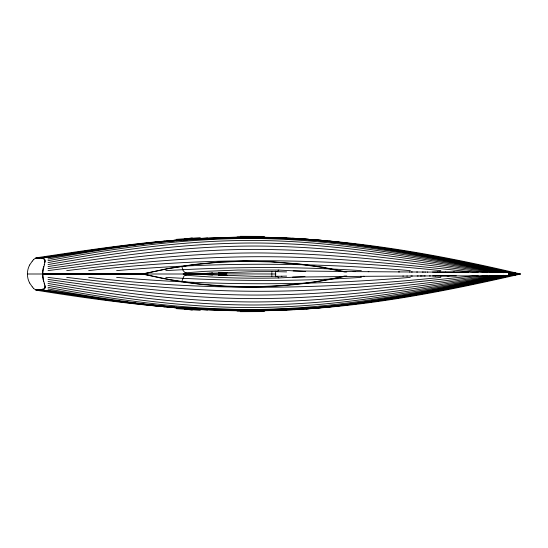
<?xml version="1.0" encoding="UTF-8"?>
<svg xmlns="http://www.w3.org/2000/svg" width="548" height="548" viewBox="0 0 548 548"><rect width="100%" height="100%" fill="white"/><g stroke="black" fill="none" stroke-linecap="round" stroke-linejoin="round"><path stroke-width="0.82" d="M193.17 274.192L187.656 274.582L187.683 273.431L186.669 273.473L187.457 273.411M225.94 274.541L225.94 275.075L227.653 275.377M45.08 287.193L45.039 287.659M271.87 274.527L271.87 273.473M42.675 272.514L42.682 273.151M42.682 274.849L42.675 275.486M271.856 275.548L271.822 276.459M45.073 261.06L45.018 261.629M42.696 271.883L42.785 270.822M42.806 270.602L43.045 269.034M44.984 261.841L44.868 262.424M43.066 268.924L43.422 267.376M346.795 272.061L322.45 267.123L299.934 264.006L270.15 261.622L243.524 261.067L218.652 262.067L193.458 264.554L167.483 268.63L142.398 274L161.941 278.309L181.71 281.788L183.806 276.329L185.272 275.144L187.457 274.589M508.797 273.322L514.476 273.329L514.716 272.657L508.715 272.657M45.005 287.878L44.84 288.344M43.45 267.266L43.641 266.561M44.347 264.259L44.169 264.835M29.633 265.047C26.66 270.527 26.66 277.473 29.633 282.953M29.695 264.924L32.229 261.184M305.661 271.52L278.774 270.041L277.596 271.411L276.233 271.623L286.625 271.911M44.758 288.515L44.004 289.31M32.325 261.074L33.791 259.457M33.894 259.355L34.627 258.642M35.373 257.95C90.817 249.662 146.467 240.949 202.589 238.579C307.983 232.215 413.014 248.765 515.326 272.794M43.84 289.419L41.47 290.139M27.516 274L183.073 274L186.69 273.445L184.196 273.966L187.019 274.575M518.737 274.425C447.353 290.851 375.113 304.921 301.859 309.236M517.764 274.651L520.6 274L515.01 272.726M345.172 275.932L337.301 277.665M346.795 275.939C292.824 288.351 236.428 290.235 181.71 281.788M510.25 275.548L504.866 276.87M509.9 275.733L514.558 274.671L514.716 275.343L515.326 275.206M513.175 274.891L513.921 274.719M510.188 275.336C448.579 288.919 386.532 301.386 323.669 307.421M503.16 277.151L499.338 278.11M504.845 276.774L500.303 277.898M503.112 277.267L506.537 276.391M506.612 276.473L516.024 274C454.422 260.225 392.382 247.628 329.533 241.175M342.856 276.452L343.26 276.363M498.796 278.131L495.461 278.973M500.139 277.829L496.433 278.761M494.426 279.103L495.097 278.953M496.44 278.658L493.638 279.377M491.063 279.843L491.734 279.699M493.084 279.398L490.22 280.131M491.933 279.754L494.091 279.179M508.736 275.075L513.647 274.007L508.736 272.925M487.364 280.651L488.378 280.432M489.385 280.213L486.206 281.001M488.515 280.501L490.727 279.918M486.021 280.946L481.85 281.946M487.028 280.727L483.302 281.631M507.099 275.432C441.421 288.817 375.524 302.421 308.654 308.229M480.308 282.179L480.98 282.035M482.322 281.747L476.609 282.967M478.63 282.535L479.973 282.247M337.198 277.685L335.664 278.007M473.246 283.679L474.931 283.323M474.739 283.46L476.274 283.035M475.876 283.22L477.493 282.878M508.893 274.692L512.161 274L508.893 273.308M469.889 284.385L471.568 284.028M471.307 284.179L472.575 283.816M472.376 283.953L473.945 283.624M335.554 278.035L321.34 280.734M468.204 284.734L465.512 285.385M467.766 284.919L469.218 284.522M468.924 284.679L470.705 284.309M505.626 275.37C429.406 290.063 352.933 306.332 275.11 309.01C198.814 311.956 122.841 301.263 48.032 287.296M463.834 285.638L465.855 285.22M466.629 285.152L467.622 284.946M460.478 286.323L462.128 286.077M462.156 285.981L463.498 285.707M463.19 285.864L464.409 285.611M458.655 286.782L456.443 287.145M458.792 286.666L459.916 286.529M459.806 286.46L461.478 286.214M454.765 287.481L456.416 287.234M457.525 287.015L458.402 286.837M508.736 274.329L510.366 274L508.736 273.671M452.073 288.015L453.066 287.906M453.08 287.816L454.237 287.673M454.422 287.549L455.683 287.385M449.381 288.549L451.196 288.275M451.066 288.214L452.6 288.001M503.852 275.295C427.851 289.296 351.617 304.907 274.123 307.147C198.15 309.832 122.574 299.023 48.032 285.412M446.695 289.077L447.771 288.947M447.702 288.878L448.894 288.728M448.709 288.68L450.038 288.508M444.003 289.597L445.757 289.344M445.688 289.269L447.545 288.995M441.654 290.05L443.558 289.769M442.681 289.933L441.318 290.118M443.332 289.728L444.873 289.515M438.962 290.563L440.51 290.351M440.304 290.31L441.592 290.145M436.612 291.009L438.352 290.762M437.955 290.755L440.071 290.433M435.338 291.324L431.235 292.016M436.194 291.166L433.584 291.577M435.941 291.139L437.489 290.92M500.865 275.363C427.31 288.221 353.529 302.174 278.706 304.503C201.232 307.455 124.17 296.55 48.032 283.446M428.879 292.447L432.776 291.803M430.639 292.194L427.872 292.632M426.529 292.872L428.509 292.584M48.032 260.704C124.752 246.347 202.739 235.551 280.973 239.216C356.796 242.511 431.317 258.286 505.626 272.63M425.947 293.043L416.103 294.728M425.515 293.057L427.652 292.742M48.032 259.053C89.893 251.505 131.945 244.703 174.326 240.867M425.097 293.201C361.084 304.887 296.03 311.709 230.893 309.86C165.736 309.168 101.168 299.352 36.894 289.556M48.032 262.588C124.478 248.587 202.054 237.688 279.966 241.045C355.467 243.894 429.755 259.046 503.852 272.705M188.998 274.397L187.896 274.534M227.653 272.623L218.481 273.062M497.296 275.397C424.378 287.316 351.179 299.694 277.158 301.578C200.253 304.106 123.793 293.379 48.032 281.439M415.727 294.851L361.358 303.017L335.965 305.859L312.202 307.839L264.396 309.778L211.473 309.12L175.915 307.154L140.357 303.839L97.455 298.4L35.579 289.454L41.525 289.522L44.628 288.406L45.155 286.262L43.655 281.035M48.032 257.82L112.025 247.634L158.838 241.812M320.998 280.788L318.6 281.192M41.312 258.204C88.625 250.224 136.157 243.23 184.018 239.524M48.032 264.554C126.067 251.073 205.123 240.086 284.522 243.702C357.365 246.566 429.214 260.101 500.865 272.637M318.504 281.206C296.119 284.679 273.459 286.44 250.806 286.714M492.851 275.397C420.672 286.131 348.192 296.811 275.117 298.338C198.951 300.407 123.245 290.145 48.032 279.418M187.909 274.534C186.758 272.534 190.752 274.089 190.033 273.699M276.199 276.384L277.596 276.589L278.774 277.959L303.654 276.658M48.032 266.561C123.8 254.635 200.246 243.881 277.158 246.422C351.179 248.306 424.378 260.684 497.296 272.603M487.11 275.336C415.857 284.624 344.356 293.728 272.425 294.893C197.232 296.454 122.451 286.94 48.032 277.398M48.032 268.582C123.245 257.855 198.951 247.593 275.117 249.662C348.192 251.19 420.672 261.869 492.851 272.603M48.032 270.602C122.451 261.067 197.232 251.539 272.425 253.108C344.356 254.272 415.857 263.376 487.11 272.664M224.975 273.055L220.495 274.096M41.264 290.166L40.066 290.269M66.705 270.637C135.068 262.252 203.856 255.957 272.801 256.779C341.52 257.546 409.904 265.355 478.164 272.657M335.39 306.181C395.779 298.886 455.525 286.994 514.915 274.007C455.525 260.999 395.779 249.121 335.39 241.819M478.164 275.343C409.904 282.645 341.52 290.454 272.801 291.221C203.856 292.043 135.068 285.748 66.705 277.363M88.673 270.637C205.644 256.574 323.847 258.314 440.88 270.637M160.516 241.641L164.708 241.216M333.451 306.496L311.935 308.476M167.229 240.976L170.586 240.661M181.71 266.212L183.162 270.671L185.272 272.856L204.493 271.376L237.887 270.054L278.774 270.041M304.989 276.541L304.325 276.596M173.942 240.36L176.463 240.14M440.88 277.363C323.847 289.687 205.644 291.426 88.673 277.363M176.004 240.716L181.025 240.284M189.601 274.336L190.163 274.295M321.532 307.654C225.824 316.374 129.712 305.318 35.373 290.05M116.608 270.637C214.323 261.978 312.62 262.293 410.342 270.637M183.539 240.079L187.731 239.743M225.249 272.616L218.44 273.041M176.34 239.346L200.287 237.661M306.058 308.935L308.579 308.736M301.112 308.798L305.305 308.497M183.861 239.627C221.707 236.805 259.738 236.298 297.626 238.565M410.342 277.363C312.62 285.734 214.323 286.001 116.608 277.363M193.595 239.312L195.273 239.202M36.408 257.786L36.956 257.752M195.787 238.681L197.472 238.572M293.564 309.291L296.084 309.134M303.613 309.058C263.746 311.744 223.694 311.346 183.861 308.373M294.297 309.723L300.181 309.353M200.835 238.366L207.562 237.99M190.581 274.267L191.396 274.226M165.839 270.637C230.948 266.732 296.269 266.349 361.372 270.65M361.372 277.35C296.269 281.645 230.948 281.282 165.839 277.363M37.148 257.745L38.415 257.704M286.727 310.134L280.836 310.401M214.295 237.674L219.351 237.469M206.685 273.39L208.233 273.336M205.897 273.425L206.493 273.397M39.853 290.282L38.655 290.296M209.843 273.274L201.808 273.575M202.691 273.541L198.636 273.685M209.199 273.301L211.412 273.219M198.54 273.692L197.191 273.733M210.624 273.253L212.377 273.185M197.554 273.719L197.931 273.712M211.247 273.233L212.631 273.178M197.369 273.726L196.821 273.747M212.165 273.199L212.768 273.185M191.608 274.219L193.773 274.192M286.625 276.089L281.576 276.233M292.639 277.124L361.228 276.35M195.999 273.767L254.491 271.671L276.199 271.616M196.116 273.767L195.835 273.774M281.905 276.254L255.704 276.356L194.8 274.206M278.774 277.959C247.614 278.617 216.371 277.952 185.32 275.123M195.622 273.781L194.8 273.795M224.392 272.966L225.94 272.925L225.94 273.596M196.376 273.753L193.595 273.808M260.622 310.983L264.835 310.915M237.037 237.003L239.565 236.969M223.502 272.979L219.769 273.02M264.15 311.586L240.202 311.675M194.506 273.801L194.054 273.808M38.607 257.704L39.853 257.718M360.515 276.356L364.358 276.329M402.849 276.069L407.315 276.034M363.084 276.336L403.355 276.062M250.628 286.714L224.639 286.104L197.986 283.83L170.873 279.843L143.508 274.199L42.806 274.219L43.641 281.439M240.202 236.325L264.15 236.414M417.144 275.986L422.289 275.959M410.89 276.014L418.282 275.98M406.856 276.041L412.363 276.007M505.873 275.884L507.818 275.877M191.608 273.781L193.773 273.808M514.387 274.24L518.449 274.226M429.433 275.932L433.763 275.918M423.748 275.952L430.358 275.932M420.083 275.973L425.227 275.945M508.941 273.76L510.702 273.753M514.106 274.247L512.222 274.247M511.483 274.671L514.558 274.671L513.791 274.671M509.811 274.678L511.592 274.671M508.565 274.678L510.113 274.678M447.004 275.897L449.257 275.891M440.277 275.904L447.976 275.891M435.139 275.918L441.147 275.904M432.571 275.925L435.489 275.918M468.615 272.116L445.408 272.103M508.613 272.116L509.229 272.116L509.229 275.884L434.242 275.884M434.242 272.116L509.229 272.116M509.345 272.657L509.962 272.657M510.565 272.657L511.147 272.657M514.476 273.329C415.898 250.299 314.155 233.647 212.323 238.853C152.967 240.634 94.222 249.95 35.579 258.546C50.676 255.731 42.662 265.39 42.806 273.781L143.508 273.801L169.229 268.452L194.978 264.533L220.289 262.149L245.086 261.28L271.753 261.965L299.756 264.28L322.012 267.383L345.226 272.082M512.222 273.753L519.586 273.767L519.545 274.24L508.633 274.24M508.633 273.76L519.545 273.76L518.977 273.63M183.498 274L184.032 274M196.465 274L220.043 274M275.911 274L225.947 273.884M508.633 274L520.6 274M511.894 274.247L508.941 274.24M512.133 275.343L511.647 275.343M508.715 275.343L514.716 275.343M509.14 275.884L507.955 275.877M448.285 275.891L456.326 275.884M437.27 272.089L440.613 272.096M438.948 272.089L445.73 272.103M453.1 272.109L454.662 272.109M193.547 273.808L190.683 273.74L191.416 273.781M518.648 274.226L519.586 274.233M424.864 272.048L427.796 272.061M427.433 272.061L433.564 272.082M432.571 272.075L438.051 272.089M355.378 271.616L293.146 270.89M411.301 271.986L417.514 272.02M416.644 272.014L423.392 272.048M422.289 272.041L425.426 272.055M368.229 271.692L399.492 271.911M353.145 271.603L368.831 271.698M398.499 271.904L409.966 271.979M409.431 271.972L412.363 271.993M194.054 274.192L194.506 274.199M187.348 274.589L183.107 274.007M218.481 274.938L225.94 275.075M218.44 274.959L222.851 275.014M222.968 275.014L224.392 275.034M237.037 310.997L239.565 311.031M38.415 290.296L37.196 290.255M260.622 237.017L264.835 237.085M193.595 274.192L194.985 274.219M224.509 275.034L225.865 275.075M195.17 274.212L195.513 274.219M195.355 274.212L198.232 274.301M195.54 274.219L195.944 274.233M196.273 274.24L196.622 274.247M212.768 274.815L209.679 274.719M212.631 274.822L200.869 274.39M197.369 274.274L197.739 274.281M198.095 274.295L198.54 274.308M198.273 274.301L200.595 274.384M200.342 274.377L201.294 274.411M219.351 310.531L214.295 310.326M204.685 274.534L206.685 274.61M209.233 274.706L206.843 274.61M280.836 237.599L286.727 237.866M187.286 274.555L187.683 274.569M40.045 257.731L41.264 257.834M207.562 310.01L200.835 309.634M292.611 238.181L321.532 240.346M36.956 290.248L36.428 290.214M200.287 310.339L176.34 308.654M293.564 238.709L296.084 238.866M195.787 309.319L197.472 309.428M219.769 274.98L225.249 275.384M193.595 308.688L195.273 308.798M301.859 238.764L308.579 239.264M301.112 239.202L305.305 239.503M189.944 273.692L189.601 273.664M184.018 308.476C136.157 304.77 88.625 297.776 41.312 289.796M308.654 239.771C375.524 245.579 441.421 259.183 507.099 272.568M183.539 307.921L187.731 308.257M311.935 239.524L327.492 240.901M176.004 307.284L181.025 307.716M173.942 307.64L176.463 307.86M174.326 307.133C131.945 303.297 89.893 296.495 48.032 288.947M167.229 307.024L170.586 307.339M160.516 306.359L164.708 306.784M323.669 240.579L333.451 241.504M188.95 273.603L187.567 273.411M158.838 306.188L112.025 300.366L48.032 290.18M224.954 274.945L222.913 274.603M41.47 257.861L43.84 258.581M187.354 273.438L185.32 272.877M222.748 274.569L222.255 274.473M43.984 258.677L44.758 259.485M34.572 289.31L33.942 288.693M33.791 288.543L32.325 286.926M32.229 286.816L29.715 283.111M44.833 259.636L45.005 260.122M44.169 283.165L44.361 283.789M44.415 283.974L44.6 284.576M43.566 281.165L43.45 280.734M43.415 280.61L43.066 279.076M44.868 285.577L44.991 286.179M43.045 278.939L42.806 277.398M45.032 260.293L45.08 260.855M45.018 286.371L45.073 286.96M42.778 277.151L42.682 275.699M271.822 271.541L271.856 272.39M275.623 271.157L275.623 276.843M225.31 273.02L225.31 274.98L225.31 273.034M192.307 238.161L184.327 238.729L192.307 238.161M192.307 309.839L184.327 309.271L192.307 309.846"/></g></svg>
